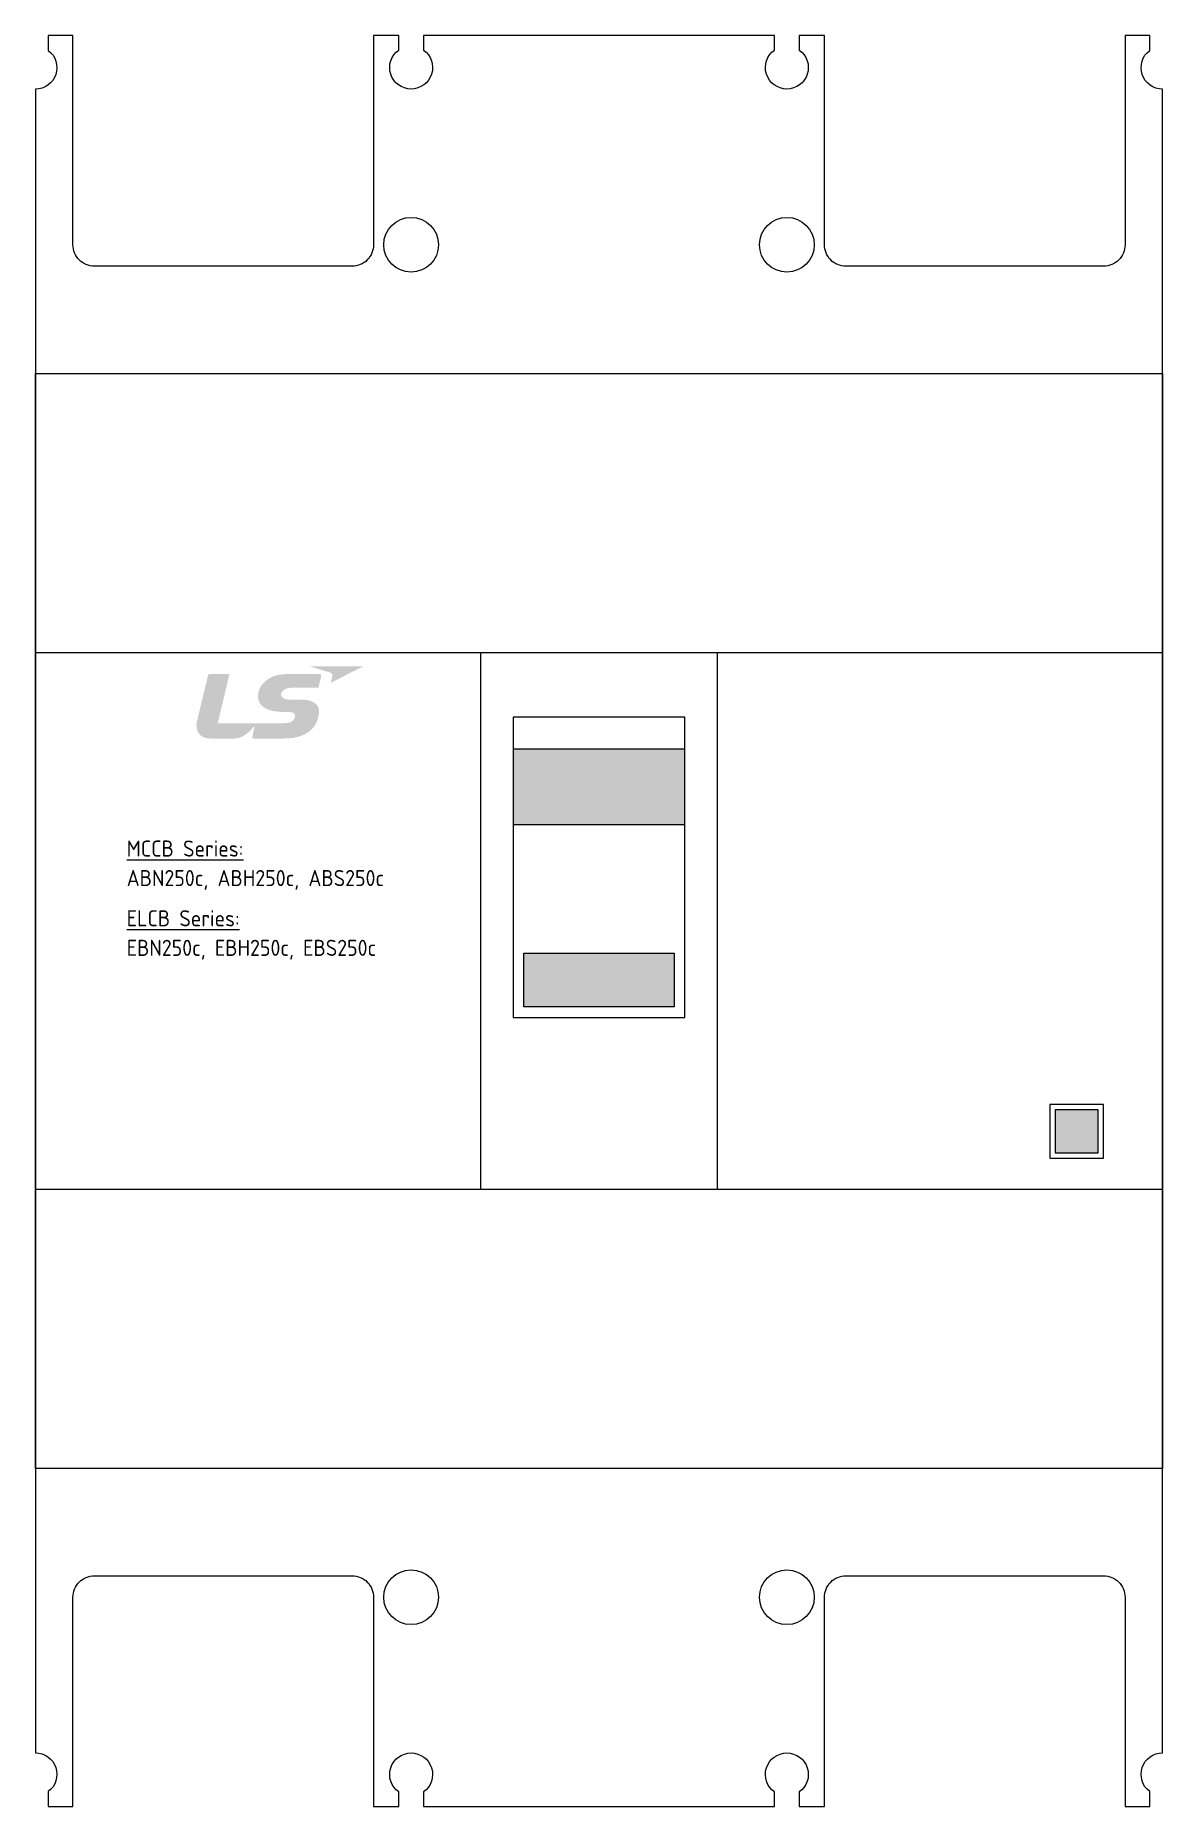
# Model space of a CAD drawing. Header units: millimetres. Extents: x 2 to 108, y 0 to 165.
import ezdxf
from ezdxf.enums import TextEntityAlignment as Align

# ---------------------------------------------------------------- set-up
doc = ezdxf.new("R2010")
doc.units = ezdxf.units.MM
doc.layers.add('hw_Text', color=7, linetype='Continuous', lineweight=13)
doc.styles.add('WD_IEC', font='isocp2.shx')

# ---------------------------------------------------------------- blocks, each defined once
blk = doc.blocks.new('*U3869')
h = blk.add_hatch(color=10)
edge = h.paths.add_edge_path()
edge.add_spline(control_points=[(10.5597, 6.7227), (10.5597, 6.7227), (15.5292, 6.7227), (15.5292, 6.7227), (15.5292, 6.7227), (12.5227, 5.194), (12.5227, 5.194), (12.5227, 5.194), (12.6282, 5.6846), (12.6608, 5.831), (12.6957, 5.9856), (12.6412, 6.0887), (12.451, 6.1474), (12.2549, 6.2072), (10.5597, 6.7227), (10.5597, 6.7227)], knot_values=[0, 0, 0, 0, 1, 1, 1, 2, 2, 2, 3, 3, 3, 4, 4, 4, 5, 5, 5, 5], degree=3, periodic=0)
h = blk.add_hatch(color=152)
edge = h.paths.add_edge_path()
edge.add_spline(control_points=[(8.564, 2.4685), (8.9563, 2.4685), (9.1808, 2.3695), (9.1808, 2.1071), (9.1808, 1.9364), (9.0647, 1.7112), (8.9598, 1.6289), (8.7187, 1.4434), (8.5071, 1.4239), (7.3804, 1.4239), (7.3804, 1.4239), (1.9845, 1.4239), (1.9845, 1.4239), (1.9845, 1.4239), (3.0765, 6), (3.0765, 6), (3.0765, 6), (1.2699, 6), (1.2699, 6), (1.1455, 6), (1.099, 5.9656), (1.0613, 5.8181), (1.0613, 5.8181), (0.0442, 1.6058), (0.0442, 1.6058), (-0.1471, 0.7691), (0.2857, 0), (1.2486, 0), (2.2111, 0), (2.7619, 0), (3.5799, 0), (4.1541, 0), (4.8861, 0.4936), (5.2879, 1.0618), (5.3385, 1.1329), (5.4271, 1.146), (5.3916, 0.9943), (5.3208, 0.6944), (5.236, 0.3324), (5.2144, 0.2429), (5.1738, 0.067), (5.266, 0), (5.3495, 0), (5.3495, 0), (7.4326, 0), (8.0953, 0), (10.4251, 0), (11.3139, 1.1151), (11.4147, 2.4436), (11.4656, 3.1179), (10.9845, 3.6322), (9.6483, 3.6322), (9.6483, 3.6322), (8.9865, 3.6322), (8.6221, 3.6322), (8.2547, 3.6322), (7.8802, 3.7638), (7.8802, 4.0914), (7.8802, 4.4268), (8.308, 4.7296), (8.8585, 4.7296), (8.8585, 4.7296), (11.3596, 4.7296), (11.3596, 4.7296), (11.3596, 4.7296), (11.5587, 5.5206), (11.6019, 5.7037), (11.6558, 5.9342), (11.5877, 6), (11.4182, 6), (11.4182, 6), (8.3288, 6), (8.3288, 6), (6.5328, 6), (5.7269, 4.8013), (5.7269, 3.9445), (5.7269, 3.0871), (6.4178, 2.4697), (8.1984, 2.4697), (8.1984, 2.4697), (8.564, 2.4685), (8.564, 2.4685)], knot_values=[0, 0, 0, 0, 1, 1, 1, 2, 2, 2, 3, 3, 3, 4, 4, 4, 5, 5, 5, 6, 6, 6, 7, 7, 7, 8, 8, 8, 9, 9, 9, 10, 10, 10, 11, 11, 11, 12, 12, 12, 13, 13, 13, 14, 14, 14, 15, 15, 15, 16, 16, 16, 17, 17, 17, 18, 18, 18, 19, 19, 19, 20, 20, 20, 21, 21, 21, 22, 22, 22, 23, 23, 23, 24, 24, 24, 25, 25, 25, 26, 26, 26, 27, 27, 27, 27], degree=3, periodic=0)
at = {"layer": 'Defpoints', "color": 2, "linetype": 'ByBlock', "lineweight": 9}
blk.add_line((5.7544, 3), (5.7544, 3), dxfattribs=at)
blk = doc.blocks.new('Metasol 250AF')
at = {"linetype": 'ByBlock', "lineweight": 9}
for color, points in [(254, [(44.5, 16), (44.5, 9), (60.5, 9), (60.5, 16)]), (20, [(45.5, -3), (45.5, -8), (59.5, -8), (59.5, -3)]), (20, [(95, -21.6), (99, -21.6), (99, -17.6), (95, -17.6)])]:
    blk.add_hatch(color=color, dxfattribs=at).paths.add_polyline_path(points)
at = {"linetype": 'ByBlock', "lineweight": 18, "ltscale": 10}
blk.add_lwpolyline([(3.5, 82.5), (1.2, 82.5), (1.2, 81.1, -0.720759), (0, 77.5), (0, -77.5, -0.720759), (1.2, -81.1), (1.2, -82.5), (3.5, -82.5), (3.5, -63, -0.414214), (5.5, -61), (29.5, -61, -0.414214), (31.5, -63), (31.5, -82.5), (33.85, -82.5), (33.85, -81.14, -3.162006), (36.15, -81.14), (36.15, -82.5), (68.85, -82.5), (68.85, -81.14, -3.162006), (71.15, -81.14), (71.15, -82.5), (73.5, -82.5), (73.5, -63, -0.414214), (75.5, -61), (99.5, -61, -0.414214), (101.5, -63), (101.5, -82.5), (103.8, -82.5), (103.8, -81.1, -0.720759), (105, -77.5), (105, 77.5, -0.720759), (103.8, 81.1), (103.8, 82.5), (101.5, 82.5), (101.5, 63, -0.414214), (99.5, 61), (75.5, 61, -0.414214), (73.5, 63), (73.5, 82.5), (71.15, 82.5), (71.15, 81.14, -3.162006), (68.85, 81.14), (68.85, 82.5), (36.15, 82.5), (36.15, 81.14, -3.162006), (33.85, 81.14), (33.85, 82.5), (31.5, 82.5), (31.5, 63, -0.414214), (29.5, 61), (5.5, 61, -0.414214), (3.5, 63)], format="xyb", close=True, dxfattribs=at)
at = {"color": 0, "linetype": 'ByBlock', "lineweight": 9}
for points in [[(0, 51), (105, 51), (105, -51), (0, -51)], [(0, 25), (105, 25), (105, -25), (0, -25)], [(41.5, 25), (63.5, 25), (63.5, -25), (41.5, -25)], [(44.5, -9), (60.5, -9), (60.5, 19), (44.5, 19)], [(44.5, 9), (60.5, 9), (60.5, 16), (44.5, 16)], [(45.5, -3), (59.5, -3), (59.5, -8), (45.5, -8)], [(94.5, -22.1), (99.5, -22.1), (99.5, -17.1), (94.5, -17.1)]]:
    blk.add_lwpolyline(points, close=True, dxfattribs=at)
at = {"color": 20, "linetype": 'ByBlock', "lineweight": 9}
blk.add_lwpolyline([(95, -21.6), (99, -21.6), (99, -17.6), (95, -17.6)], close=True, dxfattribs=at)
at = {"color": 112, "linetype": 'ByBlock', "lineweight": 9}
for centre in [(35, 63), (70, 63), (35, -63), (70, -63)]:
    blk.add_circle(centre, 2.55, dxfattribs=at)
at = {"color": 0, "linetype": 'ByBlock', "lineweight": 9}
blk.add_blockref('*U3869', (15, 17), dxfattribs=at)
at = {"layer": 'Defpoints', "color": 8, "linetype": 'ByBlock', "lineweight": 9, "style": 'WD_IEC'}
for s, p in [('%%UMCCB Series:', (8.5, 6.75)), ('ABN250c, ABH250c, ABS250c', (8.5, 4)), ('%%UELCB Series:', (8.5, 0.25)), ('EBN250c, EBH250c, EBS250c', (8.5, -2.5))]:
    blk.add_text(s, height=1.5, dxfattribs=at).set_placement(p, align=Align.MIDDLE_LEFT)
at = {"layer": 'hw_Text', "style": 'WD_IEC', "width": 0.5, "flags": 12}
blk.add_attdef('TYPE', text='', height=6, dxfattribs=at).set_placement((20.75, -11), align=Align.MIDDLE_CENTER)
at = {"layer": 'hw_Text', "color": 1, "style": 'WD_IEC', "width": 0.5, "flags": 12}
blk.add_attdef('RATE', text='', height=6, dxfattribs=at).set_placement((20.75, -19), align=Align.MIDDLE_CENTER)

msp = doc.modelspace()

# ---------------------------------------------------------------- block references
msp.add_blockref('Metasol 250AF', (2.5, 82.5))

doc.saveas('drawing.dxf')
